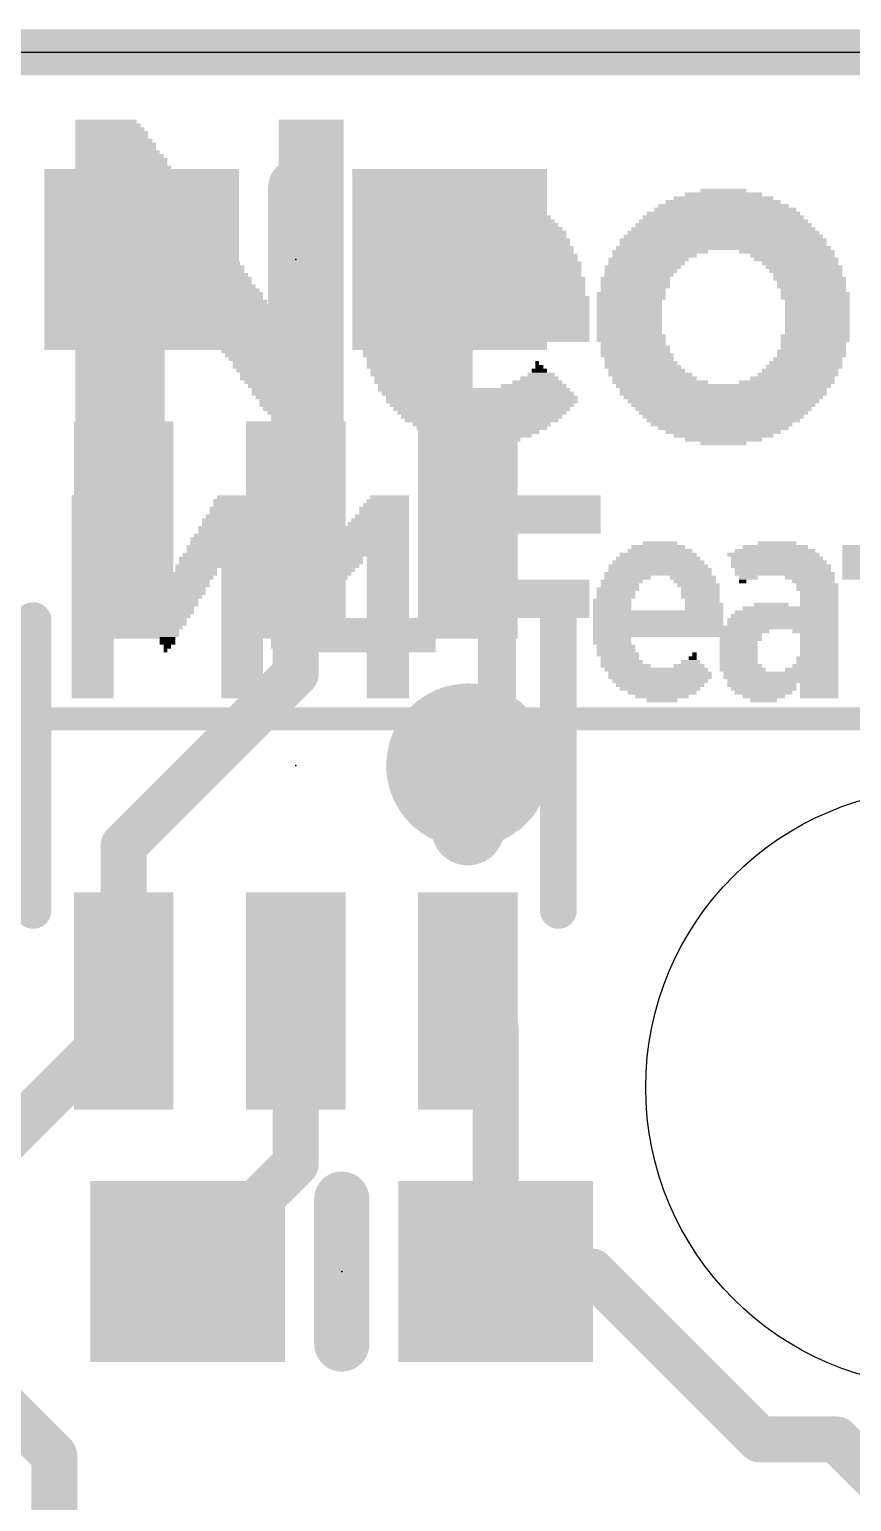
# Model space of a CAD drawing. Extents: x -0.1 to 50.9, y -0.1 to 23.
# Drawn here: x 5.01 to 9.55, y 14.86 to 22.99 of the extents above; entities that cross this region are included whole.
import ezdxf

# ---------------------------------------------------------------- set-up
doc = ezdxf.new("R2010")
doc.units = 0
for name, color, linetype in [('1', 12, 'CONTINUOUS'), ('16', 5, 'CONTINUOUS'), ('18', 110, 'CONTINUOUS'), ('20', 53, 'CONTINUOUS'), ('200', 40, 'CONTINUOUS'), ('21', 40, 'CONTINUOUS'), ('22', 6, 'CONTINUOUS'), ('24', 53, 'CONTINUOUS')]:
    doc.layers.add(name, color=color, linetype=linetype)

# ---------------------------------------------------------------- blocks, each defined once
blk = doc.blocks.new('RECT')
blk.add_solid([(-0.5, -0.5), (0.5, -0.5), (-0.5, 0.5), (0.5, 0.5)])
blk = doc.blocks.new('ROUNDV')
at = {"const_width": 0.5}
blk.add_lwpolyline([(0, -0.25, 1), (0, 0.25, 1), (0, -0.25)], format="xyb", dxfattribs=at)

msp = doc.modelspace()

# ---------------------------------------------------------------- linework, layer by layer
at = {"layer": '1', "const_width": 0.254}
for points in [[(50.8, 22.86), (0, 22.86)], [(4.3765, 15.88), (5.1435, 15.113)], [(5.1435, 15.113), (5.1435, 13.1817)]]:
    msp.add_lwpolyline(points, dxfattribs=at)
at = {"layer": '1', "const_width": 0.127}
for points in [[(5.207, 15.113, 1), (5.08, 15.113)], [(5.0986, 15.0681, 1), (5.1884, 15.1579)]]:
    msp.add_lwpolyline(points, format="xyb", dxfattribs=at)
at = {"layer": '16', "const_width": 0.254}
for points in [[(50.8, 22.86), (0, 22.86)], [(5.627, 21.717), (5.627, 20.323)], [(7.327, 21.717), (7.327, 20.323)], [(5.627, 20.323), (5.527, 20.223)], [(7.327, 20.323), (7.427, 20.223)], [(6.477, 19.431), (6.477, 20.223)], [(5.527, 18.481), (6.477, 19.431)], [(5.527, 17.623), (5.527, 18.481)], [(5.527, 17.504), (5.527, 17.623)], [(6.477, 17.623), (6.477, 16.725)], [(7.427, 17.623), (7.581, 17.469)], [(4.445, 16.422), (5.527, 17.504)], [(7.581, 17.469), (7.581, 16.129)], [(6.477, 16.725), (5.881, 16.129)], [(8.1112, 16.129), (7.581, 16.129)], [(9.0383, 15.2019), (8.1112, 16.129)], [(9.4615, 15.2019), (9.0383, 15.2019)], [(9.7605, 14.9029), (9.4615, 15.2019)]]:
    msp.add_lwpolyline(points, dxfattribs=at)
at = {"layer": '16', "const_width": 0.127}
for points in [[(5.6905, 21.717, 1), (5.5635, 21.717)], [(7.3905, 21.717, 1), (7.2635, 21.717)], [(5.6719, 20.2781, 1), (5.5821, 20.3679)], [(7.3719, 20.3679, 1), (7.2821, 20.2781)], [(5.4821, 20.2679, 1), (5.5719, 20.1781)], [(5.5635, 20.323, 1), (5.6905, 20.323)], [(6.5405, 20.223, 1), (6.4135, 20.223)], [(7.2635, 20.323, 1), (7.3905, 20.323)], [(7.3821, 20.1781, 1), (7.4719, 20.2679)], [(6.5219, 19.3861, 1), (6.4321, 19.4759)], [(6.4135, 19.431, 1), (6.5405, 19.431)], [(5.5905, 18.481, 1), (5.4635, 18.481)], [(5.4821, 18.5259, 1), (5.5719, 18.4361)], [(5.5905, 17.623, 1), (5.4635, 17.623)], [(6.5405, 17.623, 1), (6.4135, 17.623)], [(7.4719, 17.6679, 1), (7.3821, 17.5781)], [(5.4635, 17.623, 1), (5.5905, 17.623)], [(5.4635, 17.504, 1), (5.5905, 17.504)], [(5.5719, 17.4591, 1), (5.4821, 17.5489)], [(7.6445, 17.469, 1), (7.5175, 17.469)], [(7.5361, 17.4241, 1), (7.6259, 17.5139)], [(6.5219, 16.6801, 1), (6.4321, 16.7699)], [(6.4135, 16.725, 1), (6.5405, 16.725)], [(7.581, 16.1925, 1), (7.581, 16.0655)], [(8.1112, 16.0655, 1), (8.1112, 16.1925)], [(5.8361, 16.1739, 1), (5.9259, 16.0841)], [(7.5175, 16.129, 1), (7.6445, 16.129)], [(8.1561, 16.1739, 1), (8.0663, 16.0841)], [(9.0383, 15.2654, 1), (9.0383, 15.1384)], [(8.9934, 15.157, 1), (9.0832, 15.2468)], [(9.5064, 15.2468, 1), (9.4166, 15.157)], [(9.4615, 15.1384, 1), (9.4615, 15.2654)]]:
    msp.add_lwpolyline(points, format="xyb", dxfattribs=at)
at = {"layer": '20'}
msp.add_line((48.26, 22.86), (2.54, 22.86), dxfattribs=at)
msp.add_circle((10.06, 17.145), 1.651, dxfattribs=at)
at = {"layer": '21', "const_width": 0.127}
msp.add_lwpolyline([(0.16, 19.18), (16.66, 19.18)], dxfattribs=at)
at = {"layer": '22'}
for points, const_width in [([(6.477, 21.317), (6.477, 22.117)], 0.3048), ([(5.027, 18.123), (5.027, 19.723)], 0.2032), ([(7.927, 19.723), (7.927, 18.123)], 0.2032), ([(6.731, 16.529), (6.731, 15.729)], 0.3048)]:
    msp.add_lwpolyline(points, dxfattribs=dict(at, const_width=const_width))
for points, const_width in [([(6.5532, 22.117, 1), (6.4008, 22.117)], 0.1524), ([(6.4008, 21.317, 1), (6.5532, 21.317)], 0.1524), ([(5.0778, 19.723, 1), (4.9762, 19.723)], 0.1016), ([(7.9778, 19.723, 1), (7.8762, 19.723)], 0.1016), ([(7.427, 18.473, 1), (7.427, 18.673, 1), (7.427, 18.473)], 0.2032), ([(4.9762, 18.123, 1), (5.0778, 18.123)], 0.1016), ([(7.8762, 18.123, 1), (7.9778, 18.123)], 0.1016), ([(6.8072, 16.529, 1), (6.6548, 16.529)], 0.1524), ([(6.6548, 15.729, 1), (6.8072, 15.729)], 0.1524)]:
    msp.add_lwpolyline(points, format="xyb", dxfattribs=dict(at, const_width=const_width))
at = {"layer": '24'}
for p in [(6.477, 21.717), (6.477, 18.923), (6.731, 16.129)]:
    msp.add_point(p, dxfattribs=at)

# ---------------------------------------------------------------- block references
at = {"layer": '16', "xscale": 1.075}
for p in [(5.627, 21.717), (7.327, 21.717)]:
    msp.add_blockref('RECT', p, dxfattribs=at)
at = {"layer": '16', "xscale": 0.55, "yscale": 1.2, "rotation": 180}
for p in [(5.527, 20.223), (6.477, 20.223), (7.427, 20.223), (5.527, 17.623), (6.477, 17.623), (7.427, 17.623)]:
    msp.add_blockref('RECT', p, dxfattribs=at)
at = {"layer": '16', "xscale": 1.075, "rotation": 180}
for p in [(5.881, 16.129), (7.581, 16.129)]:
    msp.add_blockref('RECT', p, dxfattribs=at)
at = {"layer": '18', "xscale": 0.9064, "yscale": 0.9064}
msp.add_blockref('ROUNDV', (7.4295, 18.923), dxfattribs=at)
msp.add_blockref('ROUNDV', (7.4295, 18.923), dxfattribs=at)
at = {"layer": '200'}
for p, xscale, yscale in [((5.4407, 22.4578), 0.3607, 0.0211), ((5.4508, 22.4367), 0.381, 0.0211), ((5.4293, 22.479), 0.3378, 0.0213), ((6.5621, 22.479), 0.3581, 0.0213), ((6.5621, 22.4578), 0.3581, 0.0211), ((6.5621, 22.4367), 0.3581, 0.0211), ((5.4724, 22.3732), 0.4242, 0.0211), ((5.4826, 22.352), 0.4445, 0.0213), ((5.461, 22.4155), 0.4013, 0.0213), ((5.461, 22.3943), 0.4013, 0.0211), ((6.5621, 22.4155), 0.3581, 0.0213), ((6.5621, 22.3943), 0.3581, 0.0211), ((6.5621, 22.3732), 0.3581, 0.0211), ((6.5621, 22.352), 0.3581, 0.0213), ((5.4826, 22.3308), 0.4445, 0.0211), ((5.5042, 22.2885), 0.4877, 0.0213), ((5.5143, 22.2673), 0.508, 0.0211), ((5.4928, 22.3097), 0.4648, 0.0211), ((6.5621, 22.3308), 0.3581, 0.0211), ((6.5621, 22.3097), 0.3581, 0.0211), ((6.5621, 22.2885), 0.3581, 0.0213), ((6.5621, 22.2673), 0.3581, 0.0211), ((5.5143, 22.2462), 0.508, 0.0211), ((5.5245, 22.225), 0.5283, 0.0213), ((5.5359, 22.2038), 0.5512, 0.0211), ((5.5359, 22.1827), 0.5512, 0.0211), ((6.5621, 22.2462), 0.3581, 0.0211), ((6.5621, 22.225), 0.3581, 0.0213), ((6.5621, 22.2038), 0.3581, 0.0211), ((6.5621, 22.1827), 0.3581, 0.0211), ((5.5461, 22.1615), 0.5715, 0.0213), ((5.5563, 22.1403), 0.5918, 0.0211), ((5.5677, 22.1192), 0.6147, 0.0211), ((5.5677, 22.098), 0.6147, 0.0213), ((6.5621, 22.1615), 0.3581, 0.0213), ((6.5621, 22.1403), 0.3581, 0.0211), ((6.5621, 22.1192), 0.3581, 0.0211), ((6.5621, 22.098), 0.3581, 0.0213), ((7.4727, 22.098), 0.2337, 0.0213), ((8.8367, 22.098), 0.254, 0.0213), ((5.5778, 22.0768), 0.635, 0.0211), ((5.588, 22.0557), 0.6553, 0.0211), ((5.588, 22.0345), 0.6553, 0.0213), ((6.5621, 22.0768), 0.3581, 0.0211), ((6.5621, 22.0557), 0.3581, 0.0211), ((6.5621, 22.0345), 0.3581, 0.0213), ((7.4828, 22.0345), 0.5944, 0.0213), ((7.4828, 22.0557), 0.508, 0.0211), ((7.4727, 22.0768), 0.4013, 0.0211), ((8.8367, 22.0345), 0.635, 0.0213), ((8.8379, 22.0557), 0.5512, 0.0211), ((8.8379, 22.0768), 0.4242, 0.0211), ((5.5994, 22.0133), 0.6782, 0.0211), ((5.6096, 21.9922), 0.6985, 0.0211), ((5.6198, 21.971), 0.7188, 0.0213), ((5.6198, 21.9498), 0.7188, 0.0211), ((6.5621, 22.0133), 0.3581, 0.0211), ((6.5621, 21.9922), 0.3581, 0.0211), ((6.5621, 21.971), 0.3581, 0.0213), ((6.5621, 21.9498), 0.3581, 0.0211), ((7.4714, 21.9498), 0.8255, 0.0211), ((7.4714, 21.971), 0.7849, 0.0213), ((7.4727, 21.9922), 0.7417, 0.0211), ((7.4727, 22.0133), 0.6553, 0.0211), ((8.8367, 21.9498), 0.889, 0.0211), ((8.8379, 21.971), 0.8458, 0.0213), ((8.8481, 21.9922), 0.7849, 0.0211), ((8.8379, 22.0133), 0.7188, 0.0211), ((5.6312, 21.9287), 0.7417, 0.0211), ((5.6413, 21.9075), 0.762, 0.0213), ((5.6413, 21.8863), 0.762, 0.0211), ((5.6515, 21.8652), 0.7823, 0.0211), ((6.5621, 21.9287), 0.3581, 0.0211), ((6.5621, 21.9075), 0.3581, 0.0213), ((6.5621, 21.8863), 0.3581, 0.0211), ((6.5621, 21.8652), 0.3581, 0.0211), ((7.4727, 21.8652), 0.9957, 0.0211), ((7.4714, 21.8863), 0.9525, 0.0211), ((7.4714, 21.9075), 0.9119, 0.0213), ((7.4727, 21.9287), 0.8687, 0.0211), ((8.8379, 21.8652), 1.0592, 0.0211), ((8.8367, 21.8863), 1.016, 0.0211), ((8.8379, 21.9075), 0.9728, 0.0213), ((8.8379, 21.9287), 0.9322, 0.0211), ((5.6629, 21.844), 0.8052, 0.0213), ((5.4407, 21.8228), 0.3607, 0.0211), ((5.4407, 21.8017), 0.3607, 0.0211), ((5.4407, 21.7805), 0.3607, 0.0213), ((5.8636, 21.8228), 0.4445, 0.0211), ((5.8636, 21.8017), 0.4445, 0.0211), ((5.8839, 21.7805), 0.4445, 0.0213), ((6.5621, 21.844), 0.3581, 0.0213), ((6.5621, 21.8228), 0.3581, 0.0211), ((6.5621, 21.8017), 0.3581, 0.0211), ((6.5621, 21.7805), 0.3581, 0.0213), ((7.4613, 21.8017), 1.0592, 0.0211), ((7.1539, 21.7805), 0.4445, 0.0213), ((7.4714, 21.8228), 1.0389, 0.0211), ((7.4727, 21.844), 0.9957, 0.0213), ((7.7788, 21.7805), 0.4648, 0.0213), ((8.8379, 21.7805), 1.1862, 0.0213), ((8.8367, 21.8228), 1.143, 0.0211), ((8.8367, 21.8017), 1.143, 0.0211), ((8.8379, 21.844), 1.0998, 0.0213), ((5.4407, 21.7593), 0.3607, 0.0211), ((5.4407, 21.7382), 0.3607, 0.0211), ((5.4407, 21.717), 0.3607, 0.0213), ((5.4407, 21.6958), 0.3607, 0.0211), ((5.9068, 21.7593), 0.4445, 0.0211), ((5.9169, 21.7382), 0.4242, 0.0211), ((5.9271, 21.717), 0.4445, 0.0213), ((5.9474, 21.6958), 0.4445, 0.0211), ((6.5621, 21.7593), 0.3581, 0.0211), ((6.5621, 21.7382), 0.3581, 0.0211), ((6.5621, 21.717), 0.3581, 0.0213), ((6.5621, 21.6958), 0.3581, 0.0211), ((7.0904, 21.717), 0.4039, 0.0213), ((7.0803, 21.6958), 0.3835, 0.0211), ((7.1234, 21.7593), 0.4242, 0.0211), ((7.112, 21.7382), 0.4013, 0.0211), ((7.8003, 21.7593), 0.4216, 0.0211), ((7.8321, 21.7382), 0.4039, 0.0211), ((7.8435, 21.717), 0.381, 0.0213), ((7.8537, 21.6958), 0.4013, 0.0211), ((8.4239, 21.717), 0.4445, 0.0213), ((8.4138, 21.6958), 0.4242, 0.0211), ((8.4887, 21.7593), 0.5283, 0.0211), ((8.4569, 21.7382), 0.4648, 0.0211), ((9.1872, 21.7593), 0.5283, 0.0211), ((9.2189, 21.7382), 0.4648, 0.0211), ((9.2393, 21.717), 0.4648, 0.0213), ((9.2608, 21.6958), 0.4216, 0.0211), ((5.4407, 21.6747), 0.3607, 0.0211), ((5.4407, 21.6535), 0.3607, 0.0213), ((5.4407, 21.6323), 0.3607, 0.0211), ((5.4407, 21.6112), 0.3607, 0.0211), ((5.9703, 21.6747), 0.4445, 0.0211), ((5.9703, 21.6535), 0.4445, 0.0213), ((5.9906, 21.6323), 0.4445, 0.0211), ((6.0109, 21.6112), 0.4445, 0.0211), ((6.5621, 21.6747), 0.3581, 0.0211), ((6.5621, 21.6535), 0.3581, 0.0213), ((6.5621, 21.6323), 0.3581, 0.0211), ((6.5621, 21.6112), 0.3581, 0.0211), ((7.0485, 21.6535), 0.3607, 0.0213), ((7.0485, 21.6323), 0.3607, 0.0211), ((7.0383, 21.6112), 0.3404, 0.0211), ((7.0587, 21.6747), 0.381, 0.0211), ((7.8638, 21.6747), 0.381, 0.0211), ((7.874, 21.6535), 0.3607, 0.0213), ((7.874, 21.6323), 0.3607, 0.0211), ((7.8956, 21.6112), 0.3581, 0.0211), ((8.3515, 21.6112), 0.381, 0.0211), ((8.3718, 21.6323), 0.381, 0.0211), ((8.3922, 21.6747), 0.4216, 0.0211), ((8.382, 21.6535), 0.4013, 0.0213), ((9.2824, 21.6747), 0.4242, 0.0211), ((9.2926, 21.6535), 0.4039, 0.0213), ((9.304, 21.6323), 0.381, 0.0211), ((9.3142, 21.6112), 0.4013, 0.0211), ((5.4407, 21.59), 0.3607, 0.0213), ((5.4407, 21.5688), 0.3607, 0.0211), ((5.4407, 21.5477), 0.3607, 0.0211), ((6.0223, 21.59), 0.4216, 0.0213), ((6.0338, 21.5688), 0.4445, 0.0211), ((6.0541, 21.5477), 0.4445, 0.0211), ((6.5621, 21.59), 0.3581, 0.0213), ((6.5621, 21.5688), 0.3581, 0.0211), ((6.5621, 21.5477), 0.3581, 0.0211), ((7.0282, 21.59), 0.3607, 0.0213), ((7.0282, 21.5688), 0.3607, 0.0211), ((7.0168, 21.5477), 0.3378, 0.0211), ((7.8956, 21.59), 0.3581, 0.0213), ((7.8956, 21.5688), 0.3581, 0.0211), ((7.9058, 21.5477), 0.3378, 0.0211), ((8.3515, 21.59), 0.381, 0.0213), ((8.3515, 21.5688), 0.381, 0.0211), ((8.3401, 21.5477), 0.3581, 0.0211), ((9.3243, 21.59), 0.381, 0.0213), ((9.3243, 21.5688), 0.381, 0.0211), ((9.3345, 21.5477), 0.3607, 0.0211), ((5.4407, 21.5265), 0.3607, 0.0213), ((5.4407, 21.5053), 0.3607, 0.0211), ((5.4407, 21.4842), 0.3607, 0.0211), ((5.4407, 21.463), 0.3607, 0.0213), ((6.0744, 21.5265), 0.4445, 0.0213), ((6.0744, 21.5053), 0.4445, 0.0211), ((6.0973, 21.4842), 0.4445, 0.0211), ((6.1176, 21.463), 0.4445, 0.0213), ((6.5621, 21.5265), 0.3581, 0.0213), ((6.5621, 21.5053), 0.3581, 0.0211), ((6.5621, 21.4842), 0.3581, 0.0211), ((6.5621, 21.463), 0.3581, 0.0213), ((7.4625, 21.4842), 1.27, 0.0211), ((7.4625, 21.463), 1.27, 0.0213), ((7.0168, 21.5265), 0.3378, 0.0213), ((7.0168, 21.5053), 0.3378, 0.0211), ((7.9058, 21.5265), 0.3378, 0.0213), ((7.9172, 21.5053), 0.3607, 0.0211), ((8.3185, 21.4842), 0.3607, 0.0211), ((8.3185, 21.463), 0.3607, 0.0213), ((8.3287, 21.5265), 0.381, 0.0213), ((8.3287, 21.5053), 0.381, 0.0211), ((9.3447, 21.5265), 0.381, 0.0213), ((9.3447, 21.5053), 0.381, 0.0211), ((9.3561, 21.4842), 0.3581, 0.0211), ((9.3561, 21.463), 0.3581, 0.0213), ((5.4407, 21.4418), 0.3607, 0.0211), ((5.4407, 21.4207), 0.3607, 0.0211), ((5.4407, 21.3995), 0.3607, 0.0213), ((5.4407, 21.3783), 0.3607, 0.0211), ((6.1278, 21.4418), 0.4242, 0.0211), ((6.1379, 21.4207), 0.4445, 0.0211), ((6.3398, 21.3995), 0.8026, 0.0213), ((6.35, 21.3783), 0.7823, 0.0211), ((6.5621, 21.4418), 0.3581, 0.0211), ((6.5621, 21.4207), 0.3581, 0.0211), ((7.4625, 21.4418), 1.27, 0.0211), ((7.4625, 21.4207), 1.27, 0.0211), ((7.4625, 21.3995), 1.27, 0.0213), ((7.4625, 21.3783), 1.27, 0.0211), ((8.3185, 21.4418), 0.3607, 0.0211), ((8.3185, 21.4207), 0.3607, 0.0211), ((8.3185, 21.3995), 0.3607, 0.0213), ((8.3185, 21.3783), 0.3607, 0.0211), ((9.3561, 21.4418), 0.3581, 0.0211), ((9.3561, 21.4207), 0.3581, 0.0211), ((9.3561, 21.3995), 0.3581, 0.0213), ((9.3561, 21.3783), 0.3581, 0.0211), ((5.4407, 21.3572), 0.3607, 0.0211), ((5.4407, 21.336), 0.3607, 0.0213), ((5.4407, 21.3148), 0.3607, 0.0211), ((5.4407, 21.2937), 0.3607, 0.0211), ((6.35, 21.3572), 0.7823, 0.0211), ((6.3602, 21.336), 0.762, 0.0213), ((6.3716, 21.3148), 0.7391, 0.0211), ((6.3818, 21.2937), 0.7188, 0.0211), ((7.4625, 21.3572), 1.27, 0.0211), ((7.4625, 21.336), 1.27, 0.0213), ((7.4625, 21.3148), 1.27, 0.0211), ((7.4727, 21.2937), 1.2497, 0.0211), ((8.3185, 21.3572), 0.3607, 0.0211), ((8.3185, 21.336), 0.3607, 0.0213), ((8.3185, 21.3148), 0.3607, 0.0211), ((8.3287, 21.2937), 0.381, 0.0211), ((9.3447, 21.2937), 0.381, 0.0211), ((9.3561, 21.3572), 0.3581, 0.0211), ((9.3561, 21.336), 0.3581, 0.0213), ((9.3561, 21.3148), 0.3581, 0.0211), ((5.4407, 21.2725), 0.3607, 0.0213), ((5.4407, 21.2513), 0.3607, 0.0211), ((5.4407, 21.2302), 0.3607, 0.0211), ((5.4407, 21.209), 0.3607, 0.0213), ((6.3818, 21.2725), 0.7188, 0.0213), ((6.3919, 21.2513), 0.6985, 0.0211), ((6.4033, 21.2302), 0.6756, 0.0211), ((6.4033, 21.209), 0.6756, 0.0213), ((7.4727, 21.2725), 1.2497, 0.0213), ((7.0282, 21.2513), 0.3607, 0.0211), ((7.0282, 21.2302), 0.3607, 0.0211), ((7.0282, 21.209), 0.3607, 0.0213), ((8.3287, 21.2725), 0.381, 0.0213), ((8.3401, 21.2513), 0.3581, 0.0211), ((8.3515, 21.2302), 0.381, 0.0211), ((8.3515, 21.209), 0.381, 0.0213), ((9.3243, 21.209), 0.381, 0.0213), ((9.3345, 21.2513), 0.3607, 0.0211), ((9.3345, 21.2302), 0.3607, 0.0211), ((9.3447, 21.2725), 0.381, 0.0213), ((5.4407, 21.1878), 0.3607, 0.0211), ((5.4407, 21.1667), 0.3607, 0.0211), ((5.4407, 21.1455), 0.3607, 0.0213), ((5.4407, 21.1243), 0.3607, 0.0211), ((6.4135, 21.1878), 0.6553, 0.0211), ((6.4237, 21.1667), 0.635, 0.0211), ((6.4351, 21.1455), 0.6121, 0.0213), ((6.4351, 21.1243), 0.6121, 0.0211), ((7.0383, 21.1878), 0.381, 0.0211), ((7.0485, 21.1667), 0.3607, 0.0211), ((7.0587, 21.1455), 0.381, 0.0213), ((7.0587, 21.1243), 0.381, 0.0211), ((7.8105, 21.1455), 0.0203, 0.0213), ((7.8219, 21.1243), 0.0432, 0.0211), ((8.3617, 21.1878), 0.4013, 0.0211), ((8.3718, 21.1667), 0.381, 0.0211), ((8.382, 21.1455), 0.4013, 0.0213), ((8.3922, 21.1243), 0.4216, 0.0211), ((9.2824, 21.1243), 0.4242, 0.0211), ((9.2926, 21.1455), 0.4039, 0.0213), ((9.304, 21.1667), 0.381, 0.0211), ((9.3243, 21.1878), 0.381, 0.0211), ((5.4407, 21.1032), 0.3607, 0.0211), ((5.4407, 21.082), 0.3607, 0.0213), ((5.4407, 21.0608), 0.3607, 0.0211), ((6.4453, 21.1032), 0.5918, 0.0211), ((6.4554, 21.082), 0.5715, 0.0213), ((6.4554, 21.0608), 0.5715, 0.0211), ((7.0904, 21.082), 0.4039, 0.0213), ((7.0803, 21.1032), 0.3835, 0.0211), ((7.112, 21.0608), 0.4013, 0.0211), ((7.8219, 21.0608), 0.2108, 0.0211), ((7.8321, 21.082), 0.1499, 0.0213), ((7.8219, 21.1032), 0.0838, 0.0211), ((8.4138, 21.1032), 0.4242, 0.0211), ((8.4341, 21.082), 0.4648, 0.0213), ((8.4569, 21.0608), 0.4648, 0.0211), ((9.2189, 21.0608), 0.4648, 0.0211), ((9.2494, 21.082), 0.4445, 0.0213), ((9.2608, 21.1032), 0.4216, 0.0211), ((5.4407, 21.0397), 0.3607, 0.0211), ((5.4407, 21.0185), 0.3607, 0.0213), ((5.4407, 20.9973), 0.3607, 0.0211), ((5.4407, 20.9762), 0.3607, 0.0211), ((6.4668, 21.0397), 0.5486, 0.0211), ((6.477, 21.0185), 0.5283, 0.0213), ((6.4872, 20.9973), 0.508, 0.0211), ((6.4872, 20.9762), 0.508, 0.0211), ((7.1336, 21.0397), 0.4445, 0.0211), ((7.1755, 21.0185), 0.4877, 0.0213), ((7.4613, 20.9973), 1.0592, 0.0211), ((7.4816, 20.9762), 1.0592, 0.0211), ((7.7902, 21.0185), 0.3607, 0.0213), ((7.8105, 21.0397), 0.2743, 0.0211), ((8.4887, 21.0397), 0.5283, 0.0211), ((8.8379, 21.0185), 1.1862, 0.0213), ((8.8367, 20.9973), 1.143, 0.0211), ((8.8367, 20.9762), 1.143, 0.0211), ((9.1872, 21.0397), 0.5283, 0.0211), ((5.4407, 20.955), 0.3607, 0.0213), ((5.4407, 20.9338), 0.3607, 0.0211), ((5.4407, 20.9127), 0.3607, 0.0211), ((5.4407, 20.8915), 0.3607, 0.0213), ((6.4986, 20.955), 0.4851, 0.0213), ((6.5088, 20.9338), 0.4648, 0.0211), ((6.5088, 20.9127), 0.4648, 0.0211), ((6.5189, 20.8915), 0.4445, 0.0213), ((7.5044, 20.955), 1.0592, 0.0213), ((7.5044, 20.9338), 1.0592, 0.0211), ((7.5032, 20.9127), 1.016, 0.0211), ((7.5032, 20.8915), 0.9754, 0.0213), ((8.8379, 20.955), 1.0998, 0.0213), ((8.8379, 20.9338), 1.0592, 0.0211), ((8.8367, 20.9127), 1.016, 0.0211), ((8.8379, 20.8915), 0.9728, 0.0213), ((5.4407, 20.8703), 0.3607, 0.0211), ((5.4407, 20.8492), 0.3607, 0.0211), ((5.4407, 20.828), 0.3607, 0.0213), ((5.4407, 20.8068), 0.3607, 0.0211), ((6.5303, 20.8703), 0.4216, 0.0211), ((6.5405, 20.8492), 0.4013, 0.0211), ((6.5405, 20.828), 0.4013, 0.0213), ((6.5507, 20.8068), 0.381, 0.0211), ((7.5044, 20.8703), 0.9322, 0.0211), ((7.5032, 20.8492), 0.889, 0.0211), ((7.5032, 20.828), 0.8484, 0.0213), ((7.5032, 20.8068), 0.762, 0.0211), ((8.8379, 20.8703), 0.9322, 0.0211), ((8.8367, 20.8492), 0.889, 0.0211), ((8.8379, 20.828), 0.8458, 0.0213), ((8.8265, 20.8068), 0.7823, 0.0211), ((5.4407, 20.7857), 0.3607, 0.0211), ((5.4407, 20.7645), 0.3607, 0.0213), ((5.4407, 20.7433), 0.3607, 0.0211), ((5.4407, 20.7222), 0.3607, 0.0211), ((6.5621, 20.7857), 0.3581, 0.0211), ((6.5621, 20.7645), 0.3581, 0.0213), ((6.5723, 20.7433), 0.3378, 0.0211), ((6.5824, 20.7222), 0.3175, 0.0211), ((7.5044, 20.7857), 0.7188, 0.0211), ((7.5032, 20.7645), 0.635, 0.0213), ((7.5044, 20.7433), 0.5512, 0.0211), ((7.5044, 20.7222), 0.4242, 0.0211), ((8.8379, 20.7857), 0.7188, 0.0211), ((8.8367, 20.7645), 0.635, 0.0213), ((8.8379, 20.7433), 0.5512, 0.0211), ((8.8379, 20.7222), 0.4242, 0.0211), ((7.5032, 20.701), 0.254, 0.0213), ((8.8367, 20.701), 0.254, 0.0213), ((5.367, 20.4047), 0.254, 0.0211), ((6.1697, 20.4047), 0.254, 0.0211), ((6.9952, 20.4047), 0.2134, 0.0211), ((7.8219, 20.4047), 0.6782, 0.0211), ((5.3873, 20.3412), 0.2946, 0.0211), ((5.3873, 20.32), 0.2946, 0.0213), ((5.3772, 20.3835), 0.2743, 0.0213), ((5.3772, 20.3623), 0.2743, 0.0211), ((6.1493, 20.3412), 0.2946, 0.0211), ((6.1493, 20.32), 0.2946, 0.0213), ((6.1595, 20.3835), 0.2743, 0.0213), ((6.1595, 20.3623), 0.2743, 0.0211), ((6.9647, 20.3412), 0.2743, 0.0211), ((6.9647, 20.32), 0.2743, 0.0213), ((6.9748, 20.3623), 0.254, 0.0211), ((6.985, 20.3835), 0.2337, 0.0213), ((7.8219, 20.3835), 0.6782, 0.0213), ((7.8219, 20.3623), 0.6782, 0.0211), ((7.8219, 20.3412), 0.6782, 0.0211), ((7.8219, 20.32), 0.6782, 0.0213), ((5.3988, 20.2988), 0.3175, 0.0211), ((5.4089, 20.2777), 0.3378, 0.0211), ((5.4089, 20.2565), 0.3378, 0.0213), ((5.4191, 20.2353), 0.3581, 0.0211), ((6.1176, 20.2353), 0.3581, 0.0211), ((6.1278, 20.2777), 0.3378, 0.0211), ((6.1278, 20.2565), 0.3378, 0.0213), ((6.1379, 20.2988), 0.3175, 0.0211), ((6.9215, 20.2353), 0.3607, 0.0211), ((6.9329, 20.2565), 0.3378, 0.0213), ((6.9431, 20.2777), 0.3175, 0.0211), ((6.9533, 20.2988), 0.2972, 0.0211), ((7.8219, 20.2988), 0.6782, 0.0211), ((7.8219, 20.2777), 0.6782, 0.0211), ((7.8219, 20.2565), 0.6782, 0.0213), ((7.8219, 20.2353), 0.6782, 0.0211), ((5.4305, 20.193), 0.381, 0.0213), ((5.4191, 20.2142), 0.3581, 0.0211), ((5.4407, 20.1718), 0.4013, 0.0211), ((5.4407, 20.1507), 0.4013, 0.0211), ((6.096, 20.1718), 0.4013, 0.0211), ((6.096, 20.1507), 0.4013, 0.0211), ((6.1062, 20.193), 0.381, 0.0213), ((6.1176, 20.2142), 0.3581, 0.0211), ((6.8898, 20.1507), 0.4242, 0.0211), ((6.9012, 20.1718), 0.4013, 0.0211), ((6.9113, 20.2142), 0.381, 0.0211), ((6.9113, 20.193), 0.381, 0.0213), ((7.8219, 20.2142), 0.6782, 0.0211), ((7.5883, 20.193), 0.2108, 0.0213), ((7.5883, 20.1718), 0.2108, 0.0211), ((7.5883, 20.1507), 0.2108, 0.0211), ((8.4874, 20.1507), 0.1905, 0.0211), ((9.1338, 20.1507), 0.2134, 0.0211), ((5.4508, 20.1295), 0.4216, 0.0213), ((5.4508, 20.1083), 0.4216, 0.0211), ((5.4724, 20.066), 0.4648, 0.0213), ((5.4623, 20.0872), 0.4445, 0.0211), ((6.0643, 20.066), 0.4648, 0.0213), ((6.0744, 20.0872), 0.4445, 0.0211), ((6.0858, 20.1295), 0.4216, 0.0213), ((6.0858, 20.1083), 0.4216, 0.0211), ((6.858, 20.0872), 0.4877, 0.0211), ((6.731, 20.066), 0.2337, 0.0213), ((6.8694, 20.1083), 0.4648, 0.0211), ((6.8796, 20.1295), 0.4445, 0.0213), ((6.985, 20.066), 0.2337, 0.0213), ((7.5883, 20.1295), 0.2108, 0.0213), ((7.5883, 20.1083), 0.2108, 0.0211), ((7.5883, 20.0872), 0.2108, 0.0211), ((7.5883, 20.066), 0.2108, 0.0213), ((8.4772, 20.066), 0.4648, 0.0213), ((8.4772, 20.0872), 0.4242, 0.0211), ((8.4874, 20.1083), 0.3581, 0.0211), ((8.4772, 20.1295), 0.2972, 0.0213), ((9.1135, 20.0872), 0.508, 0.0211), ((9.1338, 20.066), 0.508, 0.0213), ((9.1224, 20.1083), 0.4445, 0.0211), ((9.1237, 20.1295), 0.3607, 0.0213), ((9.8323, 20.1295), 0.6756, 0.0213), ((9.8323, 20.1083), 0.6756, 0.0211), ((9.8323, 20.0872), 0.6756, 0.0211), ((9.8323, 20.066), 0.6756, 0.0213), ((5.4724, 20.0448), 0.4648, 0.0211), ((5.4826, 20.0237), 0.4851, 0.0211), ((5.3556, 20.0025), 0.2311, 0.0213), ((5.6096, 20.0025), 0.2311, 0.0213), ((6.0541, 20.0237), 0.4851, 0.0211), ((5.9271, 20.0025), 0.2311, 0.0213), ((6.0643, 20.0448), 0.4648, 0.0211), ((6.1811, 20.0025), 0.2311, 0.0213), ((6.6777, 20.0025), 0.254, 0.0213), ((6.7005, 20.0237), 0.254, 0.0211), ((6.7208, 20.0448), 0.254, 0.0211), ((6.985, 20.0448), 0.2337, 0.0211), ((6.985, 20.0237), 0.2337, 0.0211), ((6.985, 20.0025), 0.2337, 0.0213), ((7.5883, 20.0448), 0.2108, 0.0211), ((7.5883, 20.0237), 0.2108, 0.0211), ((7.5883, 20.0025), 0.2108, 0.0213), ((8.4772, 20.0237), 0.5512, 0.0211), ((8.4874, 20.0025), 0.5715, 0.0213), ((8.4785, 20.0448), 0.508, 0.0211), ((9.144, 20.0448), 0.5283, 0.0211), ((9.1554, 20.0237), 0.5512, 0.0211), ((9.1656, 20.0025), 0.5309, 0.0213), ((9.8323, 20.0448), 0.6756, 0.0211), ((10.0444, 20.0237), 1.0998, 0.0211), ((10.0444, 20.0025), 1.0998, 0.0213), ((5.3556, 19.9813), 0.2311, 0.0211), ((5.3556, 19.9602), 0.2311, 0.0211), ((5.3556, 19.939), 0.2311, 0.0213), ((5.3556, 19.9178), 0.2311, 0.0211), ((5.621, 19.9813), 0.254, 0.0211), ((5.6312, 19.9602), 0.2337, 0.0211), ((5.7582, 19.939), 0.4877, 0.0213), ((5.7683, 19.9178), 0.4674, 0.0211), ((5.9055, 19.9602), 0.2337, 0.0211), ((5.9157, 19.9813), 0.254, 0.0211), ((6.1811, 19.9813), 0.2311, 0.0211), ((6.1811, 19.9602), 0.2311, 0.0211), ((6.1811, 19.939), 0.2311, 0.0213), ((6.1811, 19.9178), 0.2311, 0.0211), ((6.6142, 19.9178), 0.254, 0.0211), ((6.637, 19.9602), 0.254, 0.0211), ((6.6256, 19.939), 0.2311, 0.0213), ((6.6573, 19.9813), 0.254, 0.0211), ((6.985, 19.9813), 0.2337, 0.0211), ((6.985, 19.9602), 0.2337, 0.0211), ((6.985, 19.939), 0.2337, 0.0213), ((6.985, 19.9178), 0.2337, 0.0211), ((7.7902, 19.939), 0.6147, 0.0213), ((7.7902, 19.9178), 0.6147, 0.0211), ((7.5883, 19.9813), 0.2108, 0.0211), ((7.5883, 19.9602), 0.2108, 0.0211), ((8.2766, 19.939), 0.2311, 0.0213), ((8.2664, 19.9178), 0.2108, 0.0211), ((8.4772, 19.9813), 0.5918, 0.0211), ((8.3083, 19.9602), 0.254, 0.0211), ((8.669, 19.9602), 0.254, 0.0211), ((8.6792, 19.939), 0.2337, 0.0213), ((8.6995, 19.9178), 0.2337, 0.0211), ((9.1758, 19.9813), 0.5512, 0.0211), ((8.9751, 19.9602), 0.1041, 0.0211), ((8.9433, 19.939), 0.0406, 0.0213), ((9.3142, 19.9602), 0.2743, 0.0211), ((9.3345, 19.939), 0.2337, 0.0213), ((9.3561, 19.9178), 0.2311, 0.0211), ((10.0444, 19.9813), 1.0998, 0.0211), ((10.0546, 19.9602), 1.1201, 0.0211), ((5.3556, 19.8967), 0.2311, 0.0211), ((5.3556, 19.8755), 0.2311, 0.0213), ((5.3556, 19.8543), 0.2311, 0.0211), ((5.3556, 19.8332), 0.2311, 0.0211), ((5.7683, 19.8967), 0.4216, 0.0211), ((5.7683, 19.8755), 0.4216, 0.0213), ((5.7683, 19.8543), 0.381, 0.0211), ((5.7582, 19.8332), 0.3607, 0.0211), ((6.1811, 19.8967), 0.2311, 0.0211), ((6.1811, 19.8755), 0.2311, 0.0213), ((6.1811, 19.8543), 0.2311, 0.0211), ((6.1811, 19.8332), 0.2311, 0.0211), ((6.5303, 19.8332), 0.254, 0.0211), ((6.5507, 19.8543), 0.254, 0.0211), ((6.5735, 19.8755), 0.254, 0.0213), ((6.5938, 19.8967), 0.254, 0.0211), ((6.985, 19.8967), 0.2337, 0.0211), ((6.985, 19.8755), 0.2337, 0.0213), ((6.985, 19.8543), 0.2337, 0.0211), ((6.985, 19.8332), 0.2337, 0.0211), ((7.7902, 19.8967), 0.6147, 0.0211), ((7.7902, 19.8755), 0.6147, 0.0213), ((7.7902, 19.8543), 0.6147, 0.0211), ((7.7902, 19.8332), 0.6147, 0.0211), ((8.2233, 19.8332), 0.2108, 0.0211), ((8.2448, 19.8755), 0.2134, 0.0213), ((8.2448, 19.8543), 0.2134, 0.0211), ((8.255, 19.8967), 0.2337, 0.0211), ((8.7097, 19.8967), 0.2134, 0.0211), ((8.7097, 19.8755), 0.2134, 0.0213), ((8.7097, 19.8543), 0.2134, 0.0211), ((8.7211, 19.8332), 0.1905, 0.0211), ((9.3561, 19.8967), 0.2311, 0.0211), ((9.3663, 19.8755), 0.2108, 0.0213), ((9.3663, 19.8543), 0.2108, 0.0211), ((9.3663, 19.8332), 0.2108, 0.0211), ((5.3556, 19.812), 0.2311, 0.0213), ((5.3556, 19.7908), 0.2311, 0.0211), ((5.3556, 19.7697), 0.2311, 0.0211), ((5.3556, 19.7485), 0.2311, 0.0213), ((5.7683, 19.812), 0.3404, 0.0213), ((5.7683, 19.7908), 0.2946, 0.0211), ((5.7683, 19.7697), 0.2946, 0.0211), ((5.7683, 19.7485), 0.254, 0.0213), ((6.1811, 19.812), 0.2311, 0.0213), ((6.1811, 19.7908), 0.2311, 0.0211), ((6.1811, 19.7697), 0.2311, 0.0211), ((6.1811, 19.7485), 0.2311, 0.0213), ((6.4668, 19.7485), 0.254, 0.0213), ((6.4872, 19.7697), 0.254, 0.0211), ((6.51, 19.7908), 0.254, 0.0211), ((6.5303, 19.812), 0.254, 0.0213), ((6.985, 19.812), 0.2337, 0.0213), ((6.985, 19.7908), 0.2337, 0.0211), ((6.985, 19.7697), 0.2337, 0.0211), ((6.985, 19.7485), 0.2337, 0.0213), ((7.7902, 19.812), 0.6147, 0.0213), ((7.7902, 19.7908), 0.6147, 0.0211), ((7.7902, 19.7697), 0.6147, 0.0211), ((7.7902, 19.7485), 0.6147, 0.0213), ((8.4772, 19.7697), 0.7188, 0.0211), ((8.4772, 19.7485), 0.7188, 0.0213), ((8.2233, 19.812), 0.2108, 0.0213), ((8.2233, 19.7908), 0.2108, 0.0211), ((8.7313, 19.812), 0.2108, 0.0213), ((8.7313, 19.7908), 0.2108, 0.0211), ((9.1758, 19.7485), 0.5918, 0.0213), ((9.1859, 19.7697), 0.5715, 0.0211), ((9.2075, 19.7908), 0.5283, 0.0211), ((9.1021, 19.812), 0.1905, 0.0213), ((9.3663, 19.812), 0.2108, 0.0213), ((5.3556, 19.7273), 0.2311, 0.0211), ((5.3556, 19.7062), 0.2311, 0.0211), ((5.3556, 19.685), 0.2311, 0.0213), ((5.3556, 19.6638), 0.2311, 0.0211), ((5.7683, 19.7273), 0.2134, 0.0211), ((5.7683, 19.7062), 0.2134, 0.0211), ((5.7683, 19.685), 0.1676, 0.0213), ((5.7582, 19.6638), 0.1473, 0.0211), ((6.1811, 19.7273), 0.2311, 0.0211), ((6.1811, 19.7062), 0.2311, 0.0211), ((6.1811, 19.685), 0.2311, 0.0213), ((6.1811, 19.6638), 0.2311, 0.0211), ((6.7843, 19.7273), 0.9296, 0.0211), ((6.7843, 19.7062), 0.9296, 0.0211), ((6.7843, 19.685), 0.9296, 0.0213), ((6.7843, 19.6638), 0.9296, 0.0211), ((7.5883, 19.7273), 0.2108, 0.0211), ((7.5883, 19.7062), 0.2108, 0.0211), ((7.5883, 19.685), 0.2108, 0.0213), ((7.5883, 19.6638), 0.2108, 0.0211), ((8.4772, 19.7273), 0.7188, 0.0211), ((8.4772, 19.7062), 0.7188, 0.0211), ((8.7948, 19.685), 1.3538, 0.0213), ((8.6043, 19.6638), 0.9728, 0.0211), ((9.1656, 19.7273), 0.6121, 0.0211), ((9.1656, 19.7062), 0.6121, 0.0211), ((9.3447, 19.6638), 0.254, 0.0211), ((5.3556, 19.6427), 0.2311, 0.0211), ((5.3556, 19.6215), 0.2311, 0.0213), ((5.3556, 19.6003), 0.2311, 0.0211), ((5.3556, 19.5792), 0.2311, 0.0211), ((5.7683, 19.6427), 0.127, 0.0211), ((5.7683, 19.6215), 0.0864, 0.0213), ((5.7683, 19.6003), 0.0864, 0.0211), ((5.7683, 19.5792), 0.0406, 0.0211), ((6.1811, 19.6427), 0.2311, 0.0211), ((6.1811, 19.6215), 0.2311, 0.0213), ((6.1811, 19.6003), 0.2311, 0.0211), ((6.1811, 19.5792), 0.2311, 0.0211), ((6.7945, 19.6427), 0.9093, 0.0211), ((6.7945, 19.6215), 0.9093, 0.0213), ((6.7945, 19.6003), 0.9093, 0.0211), ((6.7945, 19.5792), 0.9093, 0.0211), ((7.5883, 19.6427), 0.2108, 0.0211), ((7.5883, 19.6215), 0.2108, 0.0213), ((7.5883, 19.6003), 0.2108, 0.0211), ((7.5883, 19.5792), 0.2108, 0.0211), ((8.5839, 19.6427), 0.9322, 0.0211), ((8.2233, 19.6215), 0.2108, 0.0213), ((8.2233, 19.6003), 0.2108, 0.0211), ((8.2448, 19.5792), 0.2134, 0.0211), ((8.9332, 19.6215), 0.2337, 0.0213), ((8.9218, 19.6003), 0.2108, 0.0211), ((8.9218, 19.5792), 0.2108, 0.0211), ((9.3663, 19.6427), 0.2108, 0.0211), ((9.3663, 19.6215), 0.2108, 0.0213), ((9.3663, 19.6003), 0.2108, 0.0211), ((9.3663, 19.5792), 0.2108, 0.0211), ((5.3556, 19.558), 0.2311, 0.0213), ((5.3556, 19.5368), 0.2311, 0.0211), ((5.3556, 19.5157), 0.2311, 0.0211), ((5.7582, 19.558), 0.0203, 0.0213), ((6.1811, 19.558), 0.2311, 0.0213), ((6.1811, 19.5368), 0.2311, 0.0211), ((6.1811, 19.5157), 0.2311, 0.0211), ((6.8047, 19.558), 0.889, 0.0213), ((6.985, 19.5368), 0.2337, 0.0211), ((6.985, 19.5157), 0.2337, 0.0211), ((7.5883, 19.558), 0.2108, 0.0213), ((7.5883, 19.5368), 0.2108, 0.0211), ((7.5883, 19.5157), 0.2108, 0.0211), ((8.2448, 19.558), 0.2134, 0.0213), ((8.255, 19.5368), 0.2337, 0.0211), ((8.2664, 19.5157), 0.2108, 0.0211), ((8.6677, 19.5157), 0.0432, 0.0211), ((8.6779, 19.5368), 0.0229, 0.0211), ((8.9218, 19.558), 0.2108, 0.0213), ((8.9218, 19.5368), 0.2108, 0.0211), ((8.9218, 19.5157), 0.2108, 0.0211), ((9.3561, 19.5157), 0.2311, 0.0211), ((9.3663, 19.558), 0.2108, 0.0213), ((9.3663, 19.5368), 0.2108, 0.0211), ((5.3556, 19.4945), 0.2311, 0.0213), ((5.3556, 19.4733), 0.2311, 0.0211), ((5.3556, 19.4522), 0.2311, 0.0211), ((5.3556, 19.431), 0.2311, 0.0213), ((6.1811, 19.4945), 0.2311, 0.0213), ((6.1811, 19.4733), 0.2311, 0.0211), ((6.1811, 19.4522), 0.2311, 0.0211), ((6.1811, 19.431), 0.2311, 0.0213), ((6.985, 19.4945), 0.2337, 0.0213), ((6.985, 19.4733), 0.2337, 0.0211), ((6.985, 19.4522), 0.2337, 0.0211), ((6.985, 19.431), 0.2337, 0.0213), ((7.5883, 19.4945), 0.2108, 0.0213), ((7.5883, 19.4733), 0.2108, 0.0211), ((7.5883, 19.4522), 0.2108, 0.0211), ((7.5883, 19.431), 0.2108, 0.0213), ((8.2766, 19.4945), 0.2311, 0.0213), ((8.2982, 19.4733), 0.2743, 0.0211), ((8.4671, 19.4522), 0.5715, 0.0211), ((8.4874, 19.431), 0.5715, 0.0213), ((8.6474, 19.4733), 0.1702, 0.0211), ((8.6563, 19.4945), 0.1067, 0.0213), ((8.9332, 19.4733), 0.2337, 0.0211), ((8.9433, 19.4522), 0.254, 0.0211), ((8.9218, 19.4945), 0.2108, 0.0213), ((9.1542, 19.431), 0.635, 0.0213), ((9.3243, 19.4522), 0.2946, 0.0211), ((9.3447, 19.4733), 0.254, 0.0211), ((9.3561, 19.4945), 0.2311, 0.0213), ((5.3556, 19.4098), 0.2311, 0.0211), ((5.3556, 19.3887), 0.2311, 0.0211), ((5.3556, 19.3675), 0.2311, 0.0213), ((5.3556, 19.3463), 0.2311, 0.0211), ((6.1811, 19.4098), 0.2311, 0.0211), ((6.1811, 19.3887), 0.2311, 0.0211), ((6.1811, 19.3675), 0.2311, 0.0213), ((6.1811, 19.3463), 0.2311, 0.0211), ((6.985, 19.4098), 0.2337, 0.0211), ((6.985, 19.3887), 0.2337, 0.0211), ((6.985, 19.3675), 0.2337, 0.0213), ((6.985, 19.3463), 0.2337, 0.0211), ((7.5883, 19.4098), 0.2108, 0.0211), ((7.5883, 19.3887), 0.2108, 0.0211), ((7.5883, 19.3675), 0.2108, 0.0213), ((7.5883, 19.3463), 0.2108, 0.0211), ((8.4874, 19.4098), 0.5715, 0.0211), ((8.4887, 19.3887), 0.5283, 0.0211), ((8.4887, 19.3675), 0.4877, 0.0213), ((8.4874, 19.3463), 0.4445, 0.0211), ((9.1542, 19.4098), 0.635, 0.0211), ((9.1656, 19.3887), 0.6121, 0.0211), ((9.05, 19.3675), 0.381, 0.0213), ((9.0602, 19.3463), 0.3607, 0.0211), ((9.3663, 19.3675), 0.2108, 0.0213), ((9.3663, 19.3463), 0.2108, 0.0211), ((5.3556, 19.3252), 0.2311, 0.0211), ((5.3556, 19.304), 0.2311, 0.0213), ((6.1811, 19.3252), 0.2311, 0.0211), ((6.1811, 19.304), 0.2311, 0.0213), ((6.985, 19.3252), 0.2337, 0.0211), ((6.985, 19.304), 0.2337, 0.0213), ((7.5883, 19.3252), 0.2108, 0.0211), ((7.5883, 19.304), 0.2108, 0.0213), ((8.4988, 19.3252), 0.381, 0.0211), ((8.4988, 19.304), 0.2946, 0.0213), ((8.4988, 19.2828), 0.1676, 0.0211), ((9.0589, 19.3252), 0.3175, 0.0211), ((9.0602, 19.304), 0.2337, 0.0213), ((9.0602, 19.2828), 0.1473, 0.0211), ((9.3663, 19.3252), 0.2108, 0.0211), ((9.3663, 19.304), 0.2108, 0.0213)]:
    msp.add_blockref('RECT', p, dxfattribs=dict(at, xscale=xscale, yscale=yscale))

doc.saveas('drawing.dxf')
